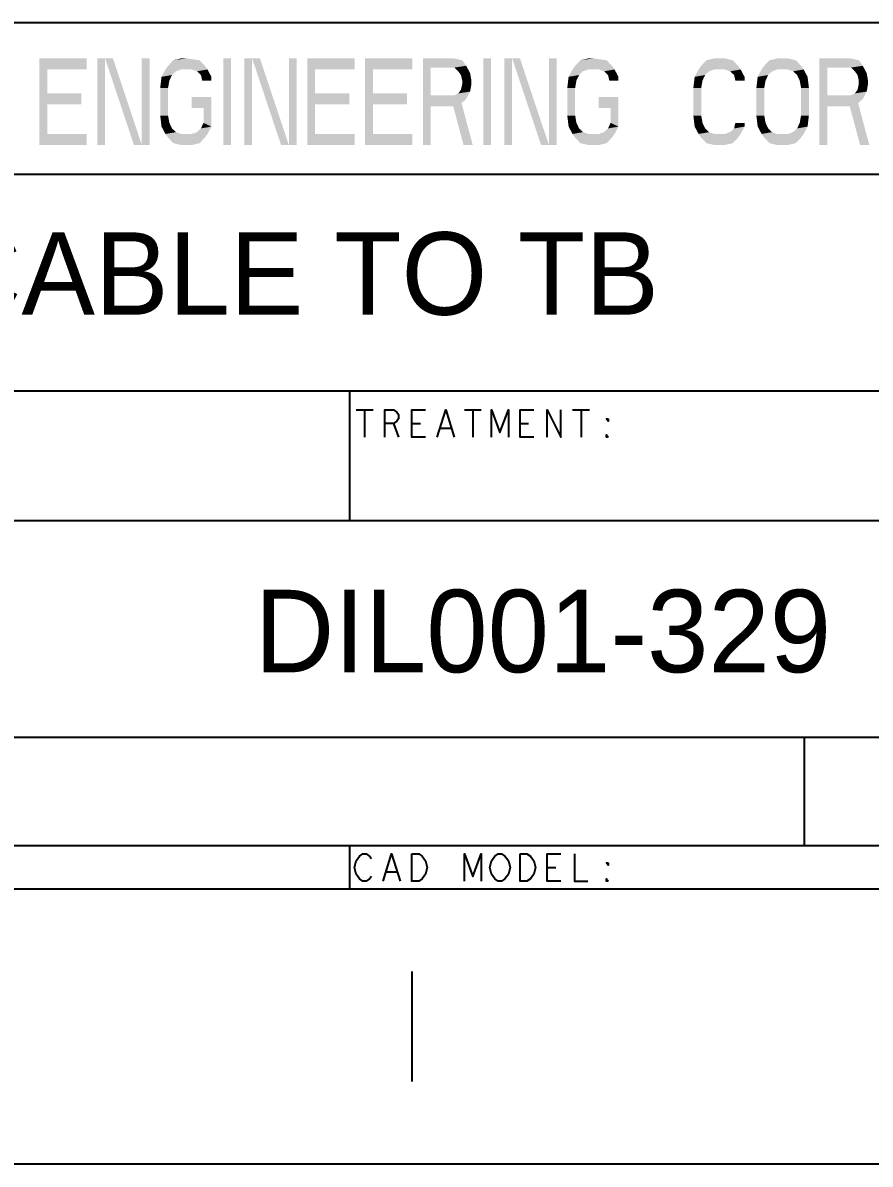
# Model space of a CAD drawing. Extents: x 0 to 768, y 0 to 246.
# Drawn here: x 18.543 to 20.084, y 0 to 2.075 of the extents above; entities that cross this region are included whole.
import ezdxf

# ---------------------------------------------------------------- set-up
doc = ezdxf.new("R2010")
doc.units = 0
doc.header["$LTSCALE"] = 1.21
doc.header["$MEASUREMENT"] = 0
doc.styles.get("Standard").update_dxf_attribs({"font": 'txt', "width": 0.8})

msp = doc.modelspace()

# ---------------------------------------------------------------- linework, layer by layer
at = {"color": 2, "linetype": 'Continuous'}
for p, q in [((21.49996, 2.0748), (16.99996, 2.0748)), ((21.49996, 1.79921), (16.99996, 1.79921)), ((21.49996, 1.40551), (16.99996, 1.40551)), ((19.13776, 1.16929), (19.13776, 1.40551)), ((19.14895, 1.37106), (19.17971, 1.37106)), ((19.16433, 1.37106), (19.16433, 1.32185)), ((19.3458, 1.37106), (19.37656, 1.37106)), ((19.36118, 1.37106), (19.36118, 1.32185)), ((19.54265, 1.37106), (19.57341, 1.37106)), ((19.55803, 1.37106), (19.55803, 1.32185)), ((19.21662, 1.34646), (19.22585, 1.32185)), ((19.25045, 1.34646), (19.26583, 1.34646)), ((19.30274, 1.33825), (19.3212, 1.33825)), ((19.4473, 1.34646), (19.46268, 1.34646)), ((21.49996, 1.16929), (16.99996, 1.16929)), ((21.49996, 0.77559), (16.99996, 0.77559)), ((19.96453, 0.57874), (19.96453, 0.77559)), ((21.49996, 0.57874), (16.99996, 0.57874)), ((19.13776, 0.5), (19.13776, 0.57874)), ((19.20432, 0.53117), (19.22277, 0.53117)), ((19.49652, 0.53937), (19.5119, 0.53937)), ((21.49996, 0.5), (16.99996, 0.5)), ((19.24996, 0.35), (19.24996, 0.15))]:
    msp.add_line(p, q, dxfattribs=at)
at = {"color": 7, "linetype": 'Continuous'}
for p, q in [((21.49996, 0.5), (0.5, 0.5)), ((21.99996, 0), (0, 0))]:
    msp.add_line(p, q, dxfattribs=at)
at = {"color": 2, "linetype": 'Continuous'}
for points in [[(19.20124, 1.32185), (19.20124, 1.37106), (19.21662, 1.37106), (19.22277, 1.36696), (19.22585, 1.36286), (19.22585, 1.35466), (19.22277, 1.35056), (19.21662, 1.34646), (19.20124, 1.34646)], [(19.27506, 1.32185), (19.25045, 1.32185), (19.25045, 1.37106), (19.27506, 1.37106)], [(19.29659, 1.32185), (19.31197, 1.37106), (19.32735, 1.32185)], [(19.39502, 1.32185), (19.39502, 1.37106), (19.4104, 1.33005), (19.42577, 1.37106), (19.42577, 1.32185)], [(19.47191, 1.32185), (19.4473, 1.32185), (19.4473, 1.37106), (19.47191, 1.37106)], [(19.49652, 1.32185), (19.49652, 1.37106), (19.52112, 1.32185), (19.52112, 1.37106)], [(19.60724, 1.35466), (19.60724, 1.35056), (19.60417, 1.35466), (19.60724, 1.35466)], [(19.60724, 1.32185), (19.60417, 1.32185), (19.60417, 1.32595), (19.60724, 1.32185)], [(19.17663, 0.52297), (19.17356, 0.51886), (19.16741, 0.51476), (19.16126, 0.51476), (19.1551, 0.51886), (19.15203, 0.52297), (19.14895, 0.52707), (19.14588, 0.53937), (19.14895, 0.55167), (19.15203, 0.55577), (19.1551, 0.55988), (19.16126, 0.56398), (19.16741, 0.56398), (19.17356, 0.55988), (19.17663, 0.55577)], [(19.19817, 0.51476), (19.21355, 0.56398), (19.22892, 0.51476)], [(19.25045, 0.56398), (19.26276, 0.56398), (19.26891, 0.55988), (19.27198, 0.55577), (19.27506, 0.55167), (19.27814, 0.53937), (19.27506, 0.52707), (19.27198, 0.52297), (19.26891, 0.51886), (19.26276, 0.51476), (19.25045, 0.51476), (19.25045, 0.56398)], [(19.3458, 0.51476), (19.3458, 0.56398), (19.36118, 0.52297), (19.37656, 0.56398), (19.37656, 0.51476)], [(19.4227, 0.52297), (19.41962, 0.51886), (19.41347, 0.51476), (19.40732, 0.51476), (19.40117, 0.51886), (19.39809, 0.52297), (19.39502, 0.52707), (19.39194, 0.53937), (19.39502, 0.55167), (19.39809, 0.55577), (19.40117, 0.55988), (19.40732, 0.56398), (19.41347, 0.56398), (19.41962, 0.55988), (19.4227, 0.55577), (19.42577, 0.55167), (19.42885, 0.53937), (19.42577, 0.52707), (19.4227, 0.52297)], [(19.4473, 0.56398), (19.45961, 0.56398), (19.46576, 0.55988), (19.46883, 0.55577), (19.47191, 0.55167), (19.47499, 0.53937), (19.47191, 0.52707), (19.46883, 0.52297), (19.46576, 0.51886), (19.45961, 0.51476), (19.4473, 0.51476), (19.4473, 0.56398)], [(19.52112, 0.51476), (19.49652, 0.51476), (19.49652, 0.56398), (19.52112, 0.56398)], [(19.54573, 0.56398), (19.54573, 0.51476), (19.57034, 0.51476)], [(19.60724, 0.54757), (19.60724, 0.54347), (19.60417, 0.54757), (19.60724, 0.54757)], [(19.60724, 0.51476), (19.60417, 0.51476), (19.60417, 0.51886), (19.60724, 0.51476)]]:
    msp.add_lwpolyline(points, dxfattribs=at)
at = {"color": 7, "linetype": 'Continuous'}
for points in [[(18.57304, 2.01014), (18.57304, 1.85266), (18.58737, 2.01014), (18.58737, 1.85266)], [(18.58737, 2.01014), (18.58737, 1.99003), (18.659, 2.01014), (18.659, 1.99003)], [(18.6781, 2.01014), (18.6781, 1.85266), (18.69243, 2.01014), (18.69243, 1.85266)], [(18.69243, 2.01014), (18.74496, 1.85266), (18.70676, 2.01014), (18.75929, 1.85266)], [(18.75929, 2.01014), (18.75929, 1.85266), (18.77361, 2.01014), (18.77361, 1.85266)], [(18.80227, 1.99003), (18.80704, 1.99674), (18.8739, 1.99674)], [(18.80227, 1.99003), (18.8739, 1.99674), (18.83092, 1.99003)], [(18.80704, 1.99674), (18.81659, 2.00679), (18.86435, 2.00679)], [(18.86435, 2.00679), (18.8739, 1.99674), (18.80704, 1.99674)], [(18.81659, 2.00679), (18.83092, 2.01014), (18.84047, 2.01014)], [(18.84047, 2.01014), (18.86435, 2.00679), (18.81659, 2.00679)], [(18.83092, 1.99003), (18.8739, 1.99674), (18.85002, 1.99003)], [(18.8739, 1.99674), (18.87867, 1.99003), (18.85002, 1.99003)], [(18.90733, 2.01014), (18.90733, 1.85266), (18.92165, 2.01014), (18.92165, 1.85266)], [(18.94553, 2.01014), (18.94553, 1.85266), (18.95986, 2.01014), (18.95986, 1.85266)], [(18.95986, 2.01014), (19.01239, 1.85266), (18.97418, 2.01014), (19.02671, 1.85266)], [(19.02671, 2.01014), (19.02671, 1.85266), (19.04104, 2.01014), (19.04104, 1.85266)], [(19.06014, 2.01014), (19.06014, 1.85266), (19.07447, 2.01014), (19.07447, 1.85266)], [(19.07447, 2.01014), (19.07447, 1.99003), (19.1461, 2.01014), (19.1461, 1.99003)], [(19.1652, 2.01014), (19.1652, 1.85266), (19.17953, 2.01014), (19.17953, 1.85266)], [(19.17953, 2.01014), (19.17953, 1.99003), (19.25116, 2.01014), (19.25116, 1.99003)], [(19.27026, 2.01014), (19.27026, 1.85266), (19.28459, 2.01014), (19.28459, 1.85266)], [(19.34189, 2.00679), (19.28459, 1.99338), (19.32757, 2.01014)], [(19.28459, 1.99338), (19.28459, 2.01014), (19.32757, 2.01014)], [(19.34906, 1.99674), (19.28459, 1.99338), (19.34189, 2.00679)], [(19.28459, 1.99338), (19.34906, 1.99674), (19.32757, 1.99338)], [(19.32757, 1.99338), (19.34906, 1.99674), (19.33473, 1.98668)], [(19.34906, 1.99674), (19.35622, 1.98333), (19.33473, 1.98668)], [(19.38009, 2.01014), (19.38009, 1.85266), (19.39442, 2.01014), (19.39442, 1.85266)], [(19.4183, 2.01014), (19.4183, 1.85266), (19.43263, 2.01014), (19.43263, 1.85266)], [(19.43263, 2.01014), (19.48515, 1.85266), (19.44695, 2.01014), (19.49948, 1.85266)], [(19.49948, 2.01014), (19.49948, 1.85266), (19.51381, 2.01014), (19.51381, 1.85266)], [(19.54246, 1.99003), (19.54724, 1.99674), (19.61409, 1.99674)], [(19.54246, 1.99003), (19.61409, 1.99674), (19.57111, 1.99003)], [(19.54724, 1.99674), (19.55679, 2.00679), (19.60454, 2.00679)], [(19.60454, 2.00679), (19.61409, 1.99674), (19.54724, 1.99674)], [(19.55679, 2.00679), (19.57111, 2.01014), (19.58066, 2.01014)], [(19.58066, 2.01014), (19.60454, 2.00679), (19.55679, 2.00679)], [(19.57111, 1.99003), (19.61409, 1.99674), (19.59021, 1.99003)], [(19.61409, 1.99674), (19.61887, 1.99003), (19.59021, 1.99003)], [(19.77168, 1.99003), (19.77646, 1.99674), (19.84331, 1.99674)], [(19.77168, 1.99003), (19.84331, 1.99674), (19.80033, 1.99003)], [(19.77646, 1.99674), (19.78601, 2.00679), (19.83376, 2.00679)], [(19.83376, 2.00679), (19.84331, 1.99674), (19.77646, 1.99674)], [(19.78601, 2.00679), (19.80033, 2.01014), (19.81944, 2.01014)], [(19.81944, 2.01014), (19.83376, 2.00679), (19.78601, 2.00679)], [(19.80033, 1.99003), (19.84331, 1.99674), (19.81944, 1.99003)], [(19.84331, 1.99674), (19.84809, 1.99003), (19.81944, 1.99003)], [(19.88629, 1.99003), (19.89107, 1.99674), (19.95792, 1.99674)], [(19.88629, 1.99003), (19.95792, 1.99674), (19.91495, 1.99003)], [(19.89107, 1.99674), (19.90062, 2.00679), (19.94837, 2.00679)], [(19.94837, 2.00679), (19.95792, 1.99674), (19.89107, 1.99674)], [(19.90062, 2.00679), (19.91495, 2.01014), (19.93405, 2.01014)], [(19.93405, 2.01014), (19.94837, 2.00679), (19.90062, 2.00679)], [(19.91495, 1.99003), (19.95792, 1.99674), (19.93405, 1.99003)], [(19.95792, 1.99674), (19.9627, 1.99003), (19.93405, 1.99003)], [(19.99135, 2.01014), (19.99135, 1.85266), (20.00568, 2.01014), (20.00568, 1.85266)], [(20.06298, 2.00679), (20.00568, 1.99338), (20.04866, 2.01014)], [(20.00568, 1.99338), (20.00568, 2.01014), (20.04866, 2.01014)], [(20.07015, 1.99674), (20.00568, 1.99338), (20.06298, 2.00679)], [(20.00568, 1.99338), (20.07015, 1.99674), (20.04866, 1.99338)], [(20.04866, 1.99338), (20.07015, 1.99674), (20.05582, 1.98668)], [(20.07015, 1.99674), (20.07731, 1.98333), (20.05582, 1.98668)], [(18.79272, 1.95653), (18.7951, 1.97663), (18.80943, 1.96993)], [(18.7951, 1.97663), (18.80227, 1.99003), (18.82137, 1.98668)], [(18.8142, 1.97998), (18.7951, 1.97663), (18.82137, 1.98668)], [(18.8142, 1.97998), (18.80943, 1.96993), (18.7951, 1.97663)], [(18.83092, 1.99003), (18.82137, 1.98668), (18.80227, 1.99003)], [(18.85957, 1.98668), (18.85002, 1.99003), (18.87867, 1.99003)], [(18.85957, 1.98668), (18.87867, 1.99003), (18.86673, 1.97998)], [(18.87867, 1.99003), (18.88584, 1.97663), (18.86673, 1.97998)], [(18.86912, 1.96993), (18.86673, 1.97998), (18.88584, 1.97663)], [(18.88584, 1.97663), (18.88584, 1.96993), (18.86912, 1.96993)], [(19.3395, 1.97998), (19.33473, 1.98668), (19.35622, 1.98333)], [(19.3395, 1.97998), (19.35622, 1.98333), (19.34189, 1.96993)], [(19.35622, 1.98333), (19.35861, 1.96993), (19.34189, 1.96993)], [(19.53291, 1.95653), (19.5353, 1.97663), (19.54962, 1.96993)], [(19.5353, 1.97663), (19.54246, 1.99003), (19.56156, 1.98668)], [(19.5544, 1.97998), (19.5353, 1.97663), (19.56156, 1.98668)], [(19.5544, 1.97998), (19.54962, 1.96993), (19.5353, 1.97663)], [(19.57111, 1.99003), (19.56156, 1.98668), (19.54246, 1.99003)], [(19.59977, 1.98668), (19.59021, 1.99003), (19.61887, 1.99003)], [(19.59977, 1.98668), (19.61887, 1.99003), (19.60693, 1.97998)], [(19.61887, 1.99003), (19.62603, 1.97663), (19.60693, 1.97998)], [(19.60932, 1.96993), (19.60693, 1.97998), (19.62603, 1.97663)], [(19.62603, 1.97663), (19.62603, 1.96993), (19.60932, 1.96993)], [(19.76213, 1.95653), (19.76452, 1.97663), (19.77884, 1.96993)], [(19.76452, 1.97663), (19.77168, 1.99003), (19.79078, 1.98668)], [(19.78362, 1.97998), (19.76452, 1.97663), (19.79078, 1.98668)], [(19.78362, 1.97998), (19.77884, 1.96993), (19.76452, 1.97663)], [(19.80033, 1.99003), (19.79078, 1.98668), (19.77168, 1.99003)], [(19.82899, 1.98668), (19.81944, 1.99003), (19.84809, 1.99003)], [(19.82899, 1.98668), (19.84809, 1.99003), (19.83615, 1.97998)], [(19.84809, 1.99003), (19.85525, 1.97663), (19.83615, 1.97998)], [(19.83854, 1.96993), (19.83615, 1.97998), (19.85525, 1.97663)], [(19.85525, 1.97663), (19.85525, 1.96993), (19.83854, 1.96993)], [(19.87674, 1.95653), (19.87913, 1.97663), (19.89346, 1.96993)], [(19.87913, 1.97663), (19.88629, 1.99003), (19.90539, 1.98668)], [(19.89823, 1.97998), (19.87913, 1.97663), (19.90539, 1.98668)], [(19.89823, 1.97998), (19.89346, 1.96993), (19.87913, 1.97663)], [(19.91495, 1.99003), (19.90539, 1.98668), (19.88629, 1.99003)], [(19.9436, 1.98668), (19.93405, 1.99003), (19.9627, 1.99003)], [(19.9436, 1.98668), (19.9627, 1.99003), (19.95076, 1.97998)], [(19.9627, 1.99003), (19.96986, 1.97663), (19.95076, 1.97998)], [(19.95554, 1.96993), (19.95076, 1.97998), (19.96986, 1.97663)], [(19.95554, 1.96993), (19.96986, 1.97663), (19.95792, 1.95653)], [(19.96986, 1.97663), (19.97225, 1.95653), (19.95792, 1.95653)], [(20.0606, 1.97998), (20.05582, 1.98668), (20.07731, 1.98333)], [(20.0606, 1.97998), (20.07731, 1.98333), (20.06298, 1.96993)], [(20.07731, 1.98333), (20.0797, 1.96993), (20.06298, 1.96993)], [(18.80943, 1.96993), (18.80704, 1.95653), (18.79272, 1.95653)], [(18.79272, 1.90627), (18.79272, 1.95653), (18.80704, 1.95653)], [(18.80704, 1.95653), (18.80704, 1.90627), (18.79272, 1.90627)], [(19.33473, 1.94648), (19.3395, 1.95318), (19.35622, 1.94983)], [(19.3395, 1.95318), (19.34189, 1.96323), (19.35861, 1.96323)], [(19.35861, 1.96323), (19.35622, 1.94983), (19.3395, 1.95318)], [(19.34189, 1.96323), (19.34189, 1.96993), (19.35861, 1.96993)], [(19.35861, 1.96993), (19.35861, 1.96323), (19.34189, 1.96323)], [(19.54962, 1.96993), (19.54724, 1.95653), (19.53291, 1.95653)], [(19.53291, 1.90627), (19.53291, 1.95653), (19.54724, 1.95653)], [(19.54724, 1.95653), (19.54724, 1.90627), (19.53291, 1.90627)], [(19.77884, 1.96993), (19.77646, 1.95653), (19.76213, 1.95653)], [(19.76213, 1.90627), (19.76213, 1.95653), (19.77646, 1.95653)], [(19.77646, 1.95653), (19.77646, 1.90627), (19.76213, 1.90627)], [(19.89346, 1.96993), (19.89107, 1.95653), (19.87674, 1.95653)], [(19.87674, 1.90627), (19.87674, 1.95653), (19.89107, 1.95653)], [(19.89107, 1.95653), (19.89107, 1.90627), (19.87674, 1.90627)], [(19.97225, 1.95653), (19.95792, 1.95653), (19.97225, 1.90627), (19.95792, 1.90627)], [(20.05582, 1.94648), (20.0606, 1.95318), (20.07731, 1.94983)], [(20.0606, 1.95318), (20.06298, 1.96323), (20.0797, 1.96323)], [(20.0797, 1.96323), (20.07731, 1.94983), (20.0606, 1.95318)], [(20.06298, 1.96323), (20.06298, 1.96993), (20.0797, 1.96993)], [(20.0797, 1.96993), (20.0797, 1.96323), (20.06298, 1.96323)], [(18.58737, 1.94648), (18.58737, 1.92637), (18.64945, 1.94648), (18.64945, 1.92637)], [(18.85002, 1.91967), (18.85002, 1.93977), (18.88584, 1.93977)], [(18.85002, 1.91967), (18.88584, 1.93977), (18.87151, 1.91967)], [(18.87151, 1.91967), (18.88584, 1.93977), (18.87151, 1.89287)], [(18.88584, 1.93977), (18.88584, 1.88616), (18.87151, 1.89287)], [(19.07447, 1.94648), (19.07447, 1.92637), (19.13655, 1.94648), (19.13655, 1.92637)], [(19.17953, 1.94648), (19.17953, 1.92637), (19.24161, 1.94648), (19.24161, 1.92637)], [(19.34906, 1.93642), (19.28459, 1.92302), (19.32757, 1.94312)], [(19.28459, 1.92302), (19.28459, 1.94312), (19.32757, 1.94312)], [(19.34189, 1.92972), (19.28459, 1.92302), (19.34906, 1.93642)], [(19.34189, 1.92972), (19.32757, 1.92302), (19.28459, 1.92302)], [(19.32279, 1.93307), (19.34428, 1.85266), (19.3395, 1.93307), (19.36099, 1.85266)], [(19.33473, 1.94648), (19.35622, 1.94983), (19.32757, 1.94312)], [(19.35622, 1.94983), (19.34906, 1.93642), (19.32757, 1.94312)], [(19.59021, 1.91967), (19.59021, 1.93977), (19.62603, 1.93977)], [(19.59021, 1.91967), (19.62603, 1.93977), (19.6117, 1.91967)], [(19.6117, 1.91967), (19.62603, 1.93977), (19.6117, 1.89287)], [(19.62603, 1.93977), (19.62603, 1.88616), (19.6117, 1.89287)], [(20.07015, 1.93642), (20.00568, 1.92302), (20.04866, 1.94312)], [(20.00568, 1.92302), (20.00568, 1.94312), (20.04866, 1.94312)], [(20.06298, 1.92972), (20.00568, 1.92302), (20.07015, 1.93642)], [(20.06298, 1.92972), (20.04866, 1.92302), (20.00568, 1.92302)], [(20.04388, 1.93307), (20.06537, 1.85266), (20.0606, 1.93307), (20.08209, 1.85266)], [(20.05582, 1.94648), (20.07731, 1.94983), (20.04866, 1.94312)], [(20.07731, 1.94983), (20.07015, 1.93642), (20.04866, 1.94312)], [(18.7951, 1.88616), (18.79272, 1.90627), (18.80704, 1.90627)], [(18.80943, 1.89287), (18.7951, 1.88616), (18.80704, 1.90627)], [(18.80943, 1.89287), (18.8142, 1.88281), (18.7951, 1.88616)], [(18.86673, 1.88281), (18.87151, 1.89287), (18.88584, 1.88616)], [(19.5353, 1.88616), (19.53291, 1.90627), (19.54724, 1.90627)], [(19.54962, 1.89287), (19.5353, 1.88616), (19.54724, 1.90627)], [(19.54962, 1.89287), (19.5544, 1.88281), (19.5353, 1.88616)], [(19.60693, 1.88281), (19.6117, 1.89287), (19.62603, 1.88616)], [(19.76452, 1.88616), (19.76213, 1.90627), (19.77646, 1.90627)], [(19.77884, 1.89287), (19.76452, 1.88616), (19.77646, 1.90627)], [(19.77884, 1.89287), (19.78362, 1.88281), (19.76452, 1.88616)], [(19.85525, 1.88616), (19.83615, 1.88281), (19.85525, 1.89287)], [(19.83615, 1.88281), (19.83854, 1.89287), (19.85525, 1.89287)], [(19.87913, 1.88616), (19.87674, 1.90627), (19.89107, 1.90627)], [(19.89346, 1.89287), (19.87913, 1.88616), (19.89107, 1.90627)], [(19.89346, 1.89287), (19.89823, 1.88281), (19.87913, 1.88616)], [(19.95076, 1.88281), (19.95554, 1.89287), (19.96986, 1.88616)], [(19.95554, 1.89287), (19.95792, 1.90627), (19.97225, 1.90627)], [(19.97225, 1.90627), (19.96986, 1.88616), (19.95554, 1.89287)], [(18.58737, 1.87276), (18.58737, 1.85266), (18.659, 1.87276), (18.659, 1.85266)], [(18.80227, 1.87276), (18.7951, 1.88616), (18.8142, 1.88281)], [(18.82137, 1.87611), (18.80227, 1.87276), (18.8142, 1.88281)], [(18.82137, 1.87611), (18.83092, 1.87276), (18.80227, 1.87276)], [(18.80704, 1.86606), (18.80227, 1.87276), (18.83092, 1.87276)], [(18.87867, 1.87276), (18.80704, 1.86606), (18.85002, 1.87276)], [(18.85002, 1.87276), (18.80704, 1.86606), (18.83092, 1.87276)], [(18.87867, 1.87276), (18.8739, 1.86606), (18.80704, 1.86606)], [(18.85002, 1.87276), (18.85957, 1.87611), (18.87867, 1.87276)], [(18.86673, 1.88281), (18.88584, 1.88616), (18.85957, 1.87611)], [(18.88584, 1.88616), (18.87867, 1.87276), (18.85957, 1.87611)], [(19.07447, 1.87276), (19.07447, 1.85266), (19.1461, 1.87276), (19.1461, 1.85266)], [(19.17953, 1.87276), (19.17953, 1.85266), (19.25116, 1.87276), (19.25116, 1.85266)], [(19.54246, 1.87276), (19.5353, 1.88616), (19.5544, 1.88281)], [(19.56156, 1.87611), (19.54246, 1.87276), (19.5544, 1.88281)], [(19.56156, 1.87611), (19.57111, 1.87276), (19.54246, 1.87276)], [(19.54724, 1.86606), (19.54246, 1.87276), (19.57111, 1.87276)], [(19.61887, 1.87276), (19.54724, 1.86606), (19.59021, 1.87276)], [(19.59021, 1.87276), (19.54724, 1.86606), (19.57111, 1.87276)], [(19.61887, 1.87276), (19.61409, 1.86606), (19.54724, 1.86606)], [(19.59021, 1.87276), (19.59977, 1.87611), (19.61887, 1.87276)], [(19.60693, 1.88281), (19.62603, 1.88616), (19.59977, 1.87611)], [(19.62603, 1.88616), (19.61887, 1.87276), (19.59977, 1.87611)], [(19.77168, 1.87276), (19.76452, 1.88616), (19.78362, 1.88281)], [(19.79078, 1.87611), (19.77168, 1.87276), (19.78362, 1.88281)], [(19.79078, 1.87611), (19.80033, 1.87276), (19.77168, 1.87276)], [(19.77646, 1.86606), (19.77168, 1.87276), (19.80033, 1.87276)], [(19.84809, 1.87276), (19.77646, 1.86606), (19.81944, 1.87276)], [(19.81944, 1.87276), (19.77646, 1.86606), (19.80033, 1.87276)], [(19.84809, 1.87276), (19.84331, 1.86606), (19.77646, 1.86606)], [(19.81944, 1.87276), (19.82899, 1.87611), (19.84809, 1.87276)], [(19.83615, 1.88281), (19.85525, 1.88616), (19.82899, 1.87611)], [(19.85525, 1.88616), (19.84809, 1.87276), (19.82899, 1.87611)], [(19.88629, 1.87276), (19.87913, 1.88616), (19.89823, 1.88281)], [(19.90539, 1.87611), (19.88629, 1.87276), (19.89823, 1.88281)], [(19.90539, 1.87611), (19.91495, 1.87276), (19.88629, 1.87276)], [(19.89107, 1.86606), (19.88629, 1.87276), (19.91495, 1.87276)], [(19.9627, 1.87276), (19.89107, 1.86606), (19.93405, 1.87276)], [(19.93405, 1.87276), (19.89107, 1.86606), (19.91495, 1.87276)], [(19.9627, 1.87276), (19.95792, 1.86606), (19.89107, 1.86606)], [(19.93405, 1.87276), (19.9436, 1.87611), (19.9627, 1.87276)], [(19.95076, 1.88281), (19.96986, 1.88616), (19.9436, 1.87611)], [(19.96986, 1.88616), (19.9627, 1.87276), (19.9436, 1.87611)], [(18.81659, 1.85601), (18.80704, 1.86606), (18.8739, 1.86606)], [(18.8739, 1.86606), (18.86435, 1.85601), (18.81659, 1.85601)], [(18.83092, 1.85266), (18.81659, 1.85601), (18.86435, 1.85601)], [(18.86435, 1.85601), (18.85002, 1.85266), (18.83092, 1.85266)], [(19.55679, 1.85601), (19.54724, 1.86606), (19.61409, 1.86606)], [(19.61409, 1.86606), (19.60454, 1.85601), (19.55679, 1.85601)], [(19.57111, 1.85266), (19.55679, 1.85601), (19.60454, 1.85601)], [(19.60454, 1.85601), (19.59021, 1.85266), (19.57111, 1.85266)], [(19.78601, 1.85601), (19.77646, 1.86606), (19.84331, 1.86606)], [(19.84331, 1.86606), (19.83376, 1.85601), (19.78601, 1.85601)], [(19.80033, 1.85266), (19.78601, 1.85601), (19.83376, 1.85601)], [(19.83376, 1.85601), (19.81944, 1.85266), (19.80033, 1.85266)], [(19.90062, 1.85601), (19.89107, 1.86606), (19.95792, 1.86606)], [(19.95792, 1.86606), (19.94837, 1.85601), (19.90062, 1.85601)], [(19.91495, 1.85266), (19.90062, 1.85601), (19.94837, 1.85601)], [(19.94837, 1.85601), (19.93405, 1.85266), (19.91495, 1.85266)]]:
    msp.add_solid(points, dxfattribs=at)

# ---------------------------------------------------------------- texts
for s, p in [('VANSCO CABLE TO TB', (17.49261, 1.54407)), ('DIL001-329', (18.9644, 0.89418))]:
    msp.add_text(s, height=0.15).set_placement(p)

doc.saveas('drawing.dxf')
